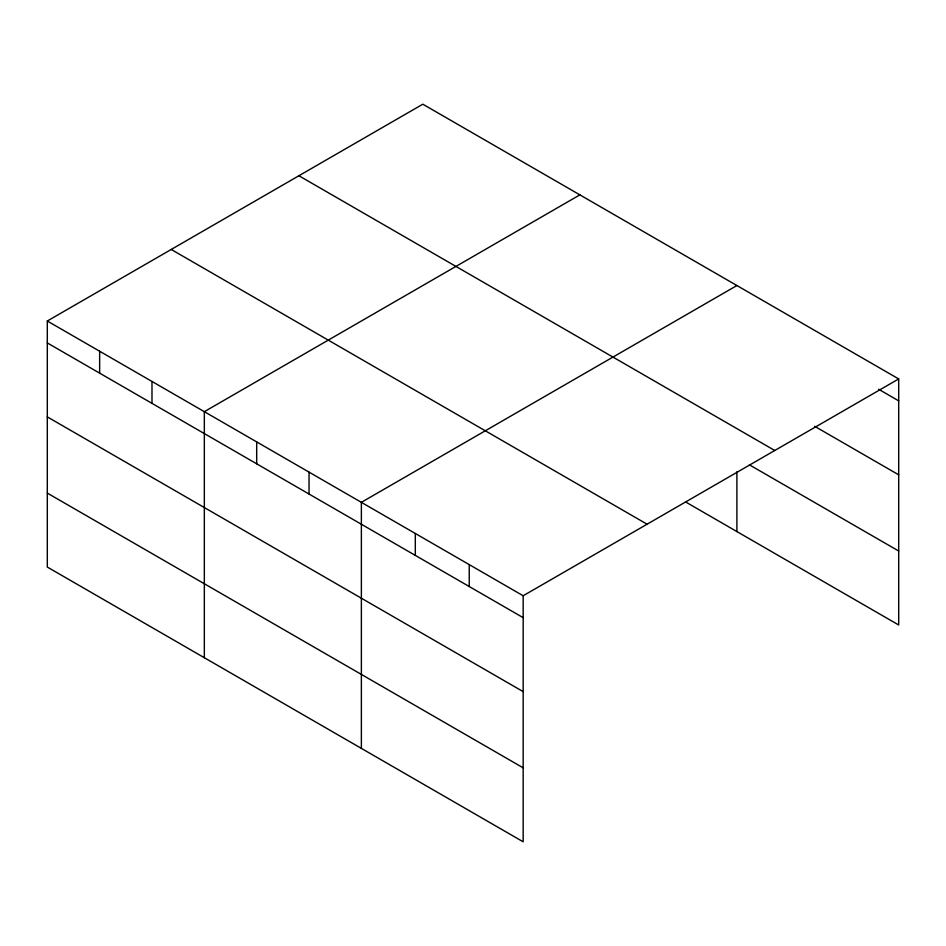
<?xml version="1.0" encoding="UTF-8"?>
<svg xmlns="http://www.w3.org/2000/svg" width="946" height="946" viewBox="0 0 946 946"><rect width="100%" height="100%" fill="white"/><g stroke="black" fill="none" stroke-linecap="round" stroke-linejoin="round"><path stroke-width="1.42" d="M47.3 321.013L523.173 595.755L523.173 841.798L47.3 567.056L47.3 321.013L422.827 104.202L898.7 378.944L898.7 624.987L685.838 502.09M579.863 194.864L204.336 411.676L204.336 657.718M736.899 285.538L361.372 502.338L361.372 748.381M523.173 595.755L898.7 378.944M878.633 389.267L898.7 400.856M814.672 426.303L898.7 474.821M298.901 175.755L774.774 450.497M749.445 464.853L898.7 551.021M171.226 249.46L647.099 524.214M47.3 342.925L523.173 617.667M47.3 416.89L523.173 691.632M47.3 493.091L523.173 767.833M736.899 471.829L736.899 531.569M469.24 564.62L469.24 586.532M415.306 533.485L415.306 555.385M309.035 472.125L309.035 494.025M256.685 441.9L256.685 463.812M151.987 381.451L151.987 403.363M99.649 351.238L99.649 373.138"/></g></svg>
